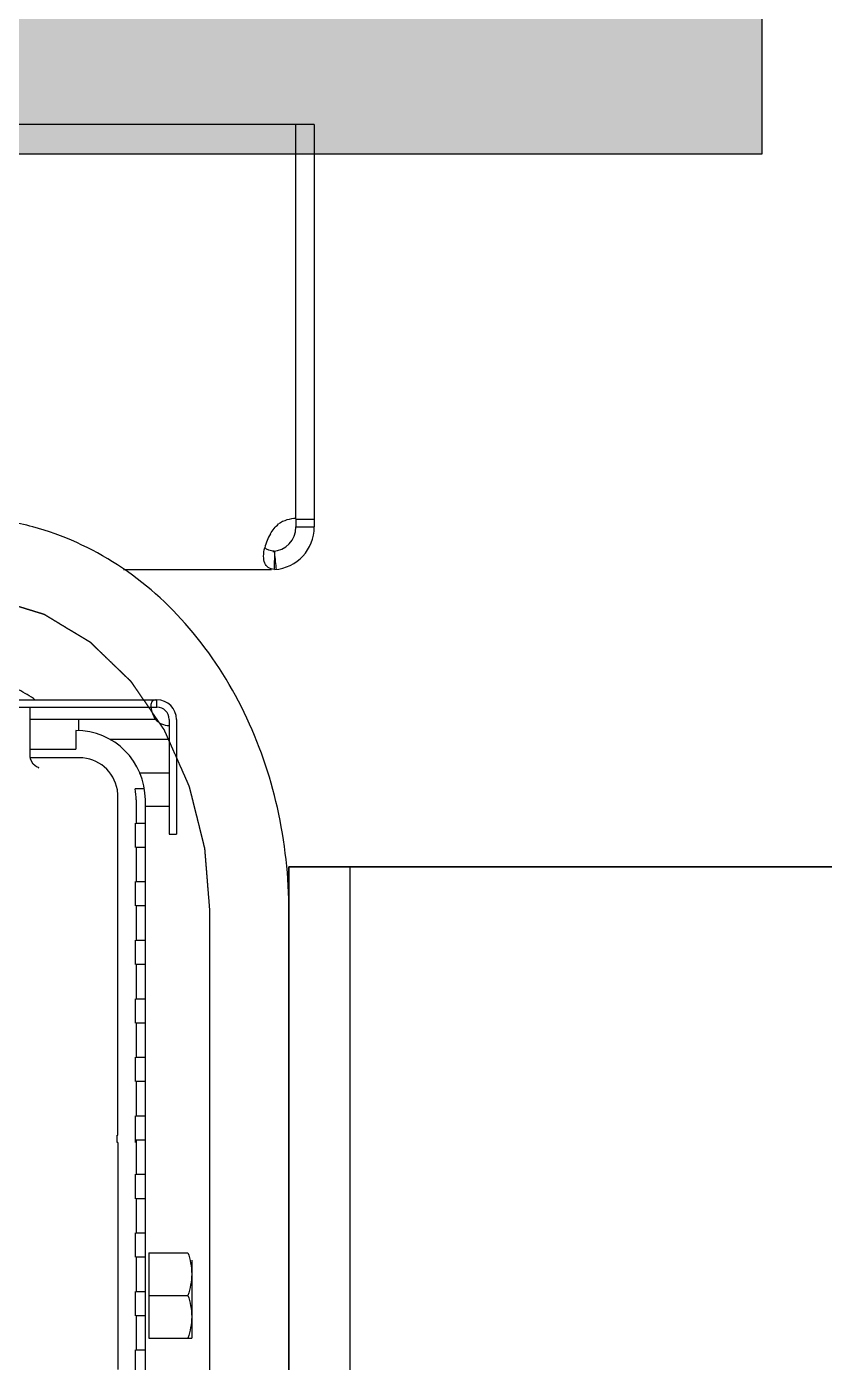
# Model space of a CAD drawing. Header units: millimetres. Extents: x 17886 to 18265, y -8727 to -7321.
# Drawn here: x 18012.84 to 18014.148, y -7647.592 to -7645.402 of the extents above; entities that cross this region are included whole.
import ezdxf

# ---------------------------------------------------------------- set-up
doc = ezdxf.new("R2010")
doc.units = ezdxf.units.MM
doc.linetypes.add('CENTER', pattern=[2, 1.25, -0.25, 0.25, -0.25])
for name, color, linetype in [('2706792_BM04DXF_CONTINUOUS_LINE', 7, 'Continuous'), ('3570569_DXF_CONTINUOUS_LINE', 7, 'Continuous'), ('3884027_DKREDXF_CONTINUOUS_LINE', 7, 'Continuous'), ('DEFAULT_1', 7, 'CENTER')]:
    doc.layers.add(name, color=color, linetype=linetype)

msp = doc.modelspace()

# ---------------------------------------------------------------- hatches: boundary and pattern name
h = msp.add_hatch(color=7)
h.dxf.hatch_style = 1
h.paths.add_polyline_path([(18010.0975, -7644.60393), (18014.04564, -7644.60393), (18014.04564, -7645.61143), (18010.0975, -7645.61143)])

# ---------------------------------------------------------------- linework, layer by layer
msp.add_lwpolyline([(18010.0975, -7644.60393), (18014.04564, -7644.60393), (18014.04564, -7645.61143), (18010.0975, -7645.61143)], close=True)
at = {"color": 1}
for points in [[(18015.91168, -7645.70768), (18015.91168, -7650.70768), (18016.01168, -7650.70768), (18016.01168, -7645.70768), (18015.91168, -7645.70768), (18014.47018, -7646.78018), (18013.27018, -7646.78018), (18013.27018, -7649.88018), (18014.47018, -7649.88018), (18015.91168, -7650.70768)], [(18013.27018, -7646.78018), (18013.37018, -7646.78018), (18013.37018, -7649.88018), (18014.37018, -7649.88018), (18014.37018, -7646.78018), (18014.47018, -7646.78018), (18014.47018, -7649.88018), (18013.27018, -7649.88018), (18013.27018, -7646.78018), (18014.37018, -7646.78018)]]:
    msp.add_lwpolyline(points, dxfattribs=at)
at = {"layer": '2706792_BM04DXF_CONTINUOUS_LINE', "color": 7, "linetype": 'Continuous'}
msp.add_line((18013.27018, -7649.88438), (18013.27018, -7646.85423), dxfattribs=at)
for centre, radius, start, end in [((18012.7305, -7646.66778), 0.46116, 74.93276, 80.14027), ((18012.71381, -7646.70802), 0.24586, 56.02241, 63.62608), ((18012.70577, -7646.72049), 0.2607, 55.5835, 56.08889), ((18012.49161, -7646.85397), 0.77858, 359.98063, 12.69621)]:
    msp.add_arc(centre, radius, start, end, dxfattribs=at)
msp.add_open_spline([(18013.25115, -7646.68285), (18013.22701, -7646.57623), (18013.15493, -7646.42211), (18012.9949, -7646.27926), (18012.89935, -7646.23566), (18012.85038, -7646.22248)], degree=3, knots=[0, 0, 0, 0, 0.5150388, 0.7610616, 1, 1, 1, 1], dxfattribs=at)
at = {"layer": '3570569_DXF_CONTINUOUS_LINE', "color": 7, "linetype": 'Continuous'}
for p, q in [((18013.31168, -7645.56268), (18009.14968, -7645.56268)), ((18013.28168, -7646.20858), (18013.28168, -7645.56268)), ((18013.31168, -7645.56268), (18013.31168, -7646.22268)), ((18013.28168, -7646.20962), (18013.31168, -7646.20962)), ((18013.28168, -7646.22268), (18013.31168, -7646.22268)), ((18013.24644, -7646.26249), (18013.2459, -7646.2923)), ((18013.24168, -7646.29268), (18012.99884, -7646.29268))]:
    msp.add_line(p, q, dxfattribs=at)
at = {"layer": '3570569_DXF_CONTINUOUS_LINE', "color": 3, "linetype": 'Continuous'}
msp.add_line((18013.28168, -7646.20962), (18013.28168, -7646.22268), dxfattribs=at)
at = {"layer": '3570569_DXF_CONTINUOUS_LINE', "color": 7, "linetype": 'Continuous'}
for centre, radius, start, end in [((18013.28362, -7646.26354), 0.055, 92.0214, 123.49287), ((18013.30894, -7646.27552), 0.08074, 148.9192, 166.51367), ((18013.24168, -7646.22268), 0.07, 274.14712, 0), ((18013.7237, -7646.21537), 0.48, 185.62824, 186.02486)]:
    msp.add_arc(centre, radius, start, end, dxfattribs=at)
at = {"layer": '3570569_DXF_CONTINUOUS_LINE', "color": 3, "linetype": 'Continuous'}
msp.add_arc((18013.24168, -7646.22268), 0.04, 273.13172, 0, dxfattribs=at)
at = {"layer": '3570569_DXF_CONTINUOUS_LINE', "color": 7, "linetype": 'Continuous'}
for points in [[(18013.23979, -7646.23384), (18013.24342, -7646.22783), (18013.24793, -7646.22222), (18013.25327, -7646.21768)], [(18013.22862, -7646.27071), (18013.22862, -7646.266), (18013.22933, -7646.26127), (18013.23042, -7646.25669)], [(18013.2305, -7646.28194), (18013.22908, -7646.27842), (18013.22862, -7646.27451), (18013.22862, -7646.27071)], [(18013.23629, -7646.28919), (18013.2337, -7646.2875), (18013.23166, -7646.28481), (18013.2305, -7646.28194)], [(18013.24636, -7646.26575), (18013.24729, -7646.27459), (18013.24831, -7646.28342), (18013.24927, -7646.29226)], [(18013.24591, -7646.2923), (18013.24256, -7646.2919), (18013.23911, -7646.29103), (18013.23629, -7646.28919)]]:
    msp.add_open_spline(points, degree=3, dxfattribs=at)
at = {"layer": '3570569_DXF_CONTINUOUS_LINE', "color": 3, "linetype": 'Continuous'}
msp.add_open_spline([(18013.24597, -7646.26245), (18013.24045, -7646.26205), (18013.23367, -7646.26087), (18013.23055, -7646.2563)], degree=3, dxfattribs=at)
at = {"layer": '3884027_DKREDXF_CONTINUOUS_LINE', "color": 7, "linetype": 'Continuous'}
for p, q in [((18012.21068, -7646.50618), (18013.05368, -7646.50618)), ((18012.21068, -7646.51818), (18013.05368, -7646.51818)), ((18013.05368, -7646.51818), (18013.05368, -7646.50618)), ((18013.05132, -7646.53818), (18012.84568, -7646.53818)), ((18012.92568, -7646.55697), (18012.92568, -7646.53818)), ((18012.92068, -7646.55618), (18012.92068, -7646.58718)), ((18013.07368, -7646.57117), (18012.97709, -7646.57117)), ((18012.84568, -7646.58718), (18012.92068, -7646.58718)), ((18012.92672, -7646.60118), (18012.84568, -7646.60118)), ((18013.03325, -7646.65218), (18013.01803, -7646.65218)), ((18012.98968, -7647.22018), (18012.98968, -7646.66414)), ((18013.01968, -7646.67018), (18013.01968, -7646.70818)), ((18013.01868, -7646.74818), (18013.01868, -7646.70818)), ((18013.01968, -7646.70818), (18013.03468, -7646.70818)), ((18013.03468, -7646.74818), (18013.03468, -7646.70818)), ((18013.01968, -7646.74818), (18013.01968, -7646.80418)), ((18013.03468, -7646.74818), (18013.01968, -7646.74818)), ((18013.01868, -7646.84418), (18013.01868, -7646.80418)), ((18013.01968, -7646.80418), (18013.03468, -7646.80418)), ((18013.03468, -7646.84418), (18013.03468, -7646.80418)), ((18013.01968, -7646.84418), (18013.01968, -7646.90018)), ((18013.03468, -7646.84418), (18013.01968, -7646.84418)), ((18013.01868, -7646.94018), (18013.01868, -7646.90018)), ((18013.01968, -7646.90018), (18013.03468, -7646.90018)), ((18013.03468, -7646.94018), (18013.03468, -7646.90018)), ((18013.01968, -7646.94018), (18013.01968, -7646.99618)), ((18013.03468, -7646.94018), (18013.01968, -7646.94018)), ((18013.01868, -7647.03618), (18013.01868, -7646.99618)), ((18013.01968, -7646.99618), (18013.03468, -7646.99618)), ((18013.03468, -7647.03618), (18013.03468, -7646.99618)), ((18013.01968, -7647.03618), (18013.01968, -7647.09218)), ((18013.03468, -7647.03618), (18013.01968, -7647.03618)), ((18013.01868, -7647.13218), (18013.01868, -7647.09218)), ((18013.01968, -7647.09218), (18013.03468, -7647.09218)), ((18013.03468, -7647.13218), (18013.03468, -7647.09218)), ((18013.01968, -7647.13218), (18013.01968, -7647.18818)), ((18013.03468, -7647.13218), (18013.01968, -7647.13218)), ((18013.01868, -7647.23218), (18013.01868, -7647.18818)), ((18013.01968, -7647.18818), (18013.03468, -7647.18818)), ((18013.03468, -7647.22818), (18013.03468, -7647.18818)), ((18012.98839, -7647.23218), (18012.98839, -7647.22018)), ((18012.98839, -7647.22018), (18012.98968, -7647.22018)), ((18013.01968, -7647.22818), (18013.01968, -7647.28418)), ((18013.03468, -7647.22818), (18013.01968, -7647.22818)), ((18012.98968, -7647.23218), (18012.98839, -7647.23218)), ((18012.98968, -7647.23218), (18012.98968, -7647.60418)), ((18013.01868, -7647.32418), (18013.01868, -7647.28418)), ((18013.01968, -7647.28418), (18013.03468, -7647.28418)), ((18013.03468, -7647.32418), (18013.03468, -7647.28418)), ((18013.01968, -7647.32418), (18013.01968, -7647.38018)), ((18013.03468, -7647.32418), (18013.01968, -7647.32418)), ((18013.01868, -7647.42018), (18013.01868, -7647.38018)), ((18013.01968, -7647.38018), (18013.03468, -7647.38018)), ((18013.03468, -7647.42018), (18013.03468, -7647.38018)), ((18013.01968, -7647.42018), (18013.01968, -7647.47618)), ((18013.03468, -7647.42018), (18013.01968, -7647.42018)), ((18013.04068, -7647.41268), (18013.04068, -7647.55268)), ((18013.01868, -7647.51618), (18013.01868, -7647.47618)), ((18013.01968, -7647.47618), (18013.03468, -7647.47618)), ((18013.03468, -7647.51618), (18013.03468, -7647.47618)), ((18013.01968, -7647.51618), (18013.01968, -7647.57218)), ((18013.03468, -7647.51618), (18013.01968, -7647.51618)), ((18013.01868, -7647.61618), (18013.01868, -7647.57218)), ((18013.01968, -7647.57218), (18013.03468, -7647.57218)), ((18013.03468, -7647.61218), (18013.03468, -7647.57218))]:
    msp.add_line(p, q, dxfattribs=at)
at = {"layer": '3884027_DKREDXF_CONTINUOUS_LINE', "color": 6, "linetype": 'Continuous'}
for p, q in [((18012.84568, -7646.59859), (18012.84568, -7646.51818)), ((18013.07368, -7646.53818), (18013.07368, -7646.72618)), ((18013.08568, -7646.53818), (18013.08568, -7646.72618)), ((18012.84634, -7646.60364), (18012.84568, -7646.59859)), ((18012.85051, -7646.61155), (18012.84634, -7646.60364)), ((18013.07368, -7646.6262), (18013.02464, -7646.6262)), ((18013.03468, -7646.70818), (18013.03468, -7646.67018)), ((18013.07368, -7646.68118), (18013.03468, -7646.68118)), ((18013.07368, -7646.72618), (18013.08568, -7646.72618)), ((18013.03468, -7646.80418), (18013.03468, -7646.74818)), ((18013.03468, -7646.90018), (18013.03468, -7646.84418)), ((18013.03468, -7646.99618), (18013.03468, -7646.94018)), ((18013.03468, -7647.09218), (18013.03468, -7647.03618)), ((18013.03468, -7647.18818), (18013.03468, -7647.13218)), ((18013.03468, -7647.28418), (18013.03468, -7647.22818)), ((18013.03468, -7647.38018), (18013.03468, -7647.32418)), ((18013.03468, -7647.47618), (18013.03468, -7647.42018)), ((18013.04068, -7647.41268), (18013.10443, -7647.41268)), ((18013.11068, -7647.42484), (18013.11068, -7647.55268)), ((18013.04068, -7647.48268), (18013.10443, -7647.48268)), ((18013.03468, -7647.57218), (18013.03468, -7647.51618)), ((18013.04068, -7647.55268), (18013.11068, -7647.55268))]:
    msp.add_line(p, q, dxfattribs=at)
msp.add_lwpolyline([(18012.85889, -7646.61732), (18012.8599, -7646.61747), (18012.85936, -7646.61733), (18012.85601, -7646.61596), (18012.85051, -7646.61155)], dxfattribs=at)
msp.add_arc((18013.05368, -7646.53818), 0.032, 0, 90, dxfattribs=at)
at = {"layer": '3884027_DKREDXF_CONTINUOUS_LINE', "color": 7, "linetype": 'Continuous'}
for centre, radius, start, end in [((18013.05368, -7646.53818), 0.02, 0, 90), ((18013.07368, -7646.51818), 0.03, 221.81031, 270), ((18012.92068, -7646.67018), 0.114, 0, 90), ((18012.92674, -7646.66412), 0.06294, 9.474, 90.01528), ((18012.92661, -7646.66414), 0.06307, 4.73649, 9.47414), ((18012.92665, -7646.66414), 0.06303, 0.00317, 4.74001), ((18012.92068, -7646.67018), 0.099, 0, 10.47568)]:
    msp.add_arc(centre, radius, start, end, dxfattribs=at)
msp.add_open_spline([(18013.04398, -7646.51217), (18013.04381, -7646.51306), (18013.04363, -7646.51502), (18013.04371, -7646.51698), (18013.0438, -7646.51803)], degree=3, knots=[0, 0, 0, 0, 0.4654265, 1, 1, 1, 1], dxfattribs=at)
for points in [[(18013.0438, -7646.51803), (18013.04414, -7646.52167), (18013.04506, -7646.52529), (18013.04635, -7646.52871)], [(18013.05132, -7646.50618), (18013.04816, -7646.50618), (18013.04457, -7646.50906), (18013.04398, -7646.51217)], [(18013.04635, -7646.52871), (18013.04761, -7646.53205), (18013.04926, -7646.53527), (18013.05132, -7646.53818)]]:
    msp.add_open_spline(points, degree=3, dxfattribs=at)
at = {"layer": '3884027_DKREDXF_CONTINUOUS_LINE', "color": 6, "linetype": 'Continuous'}
for points in [[(18013.10443, -7647.41268), (18013.10818, -7647.42392), (18013.11068, -7647.43582), (18013.11068, -7647.44768)], [(18013.11068, -7647.44768), (18013.11068, -7647.45953), (18013.10818, -7647.47143), (18013.10443, -7647.48268)], [(18013.10443, -7647.48268), (18013.10818, -7647.49392), (18013.11068, -7647.50582), (18013.11068, -7647.51768)], [(18013.11068, -7647.51768), (18013.11068, -7647.52953), (18013.10818, -7647.54143), (18013.10443, -7647.55268)]]:
    msp.add_open_spline(points, degree=3, dxfattribs=at)
at = {"layer": 'DEFAULT_1', "color": 2, "linetype": 'CENTER'}
msp.add_line((18013.14068, -7649.88438), (18013.14068, -7646.85423), dxfattribs=at)
msp.add_open_spline([(18013.14068, -7646.85423), (18013.14008, -7646.84664), (18013.13916, -7646.83524), (18013.13794, -7646.82005), (18013.13703, -7646.80866), (18013.13627, -7646.79917), (18013.13566, -7646.79157), (18013.1352, -7646.78588), (18013.13475, -7646.78018), (18013.13429, -7646.77448), (18013.13391, -7646.76974), (18013.13361, -7646.76594), (18013.13338, -7646.76309), (18013.13315, -7646.76024), (18013.13296, -7646.75787), (18013.13281, -7646.75597), (18013.13269, -7646.75455), (18013.1326, -7646.75336), (18013.13252, -7646.75241), (18013.13246, -7646.7517), (18013.13242, -7646.75111), (18013.13238, -7646.75063), (18013.13236, -7646.75036), (18013.13234, -7646.75019), (18013.13234, -7646.75007), (18013.13229, -7646.74992), (18013.13225, -7646.74975), (18013.13217, -7646.7494), (18013.13198, -7646.74865), (18013.13169, -7646.74749), (18013.13135, -7646.7461), (18013.131, -7646.74472), (18013.13054, -7646.74286), (18013.12996, -7646.74055), (18013.12927, -7646.73777), (18013.12835, -7646.73407), (18013.1272, -7646.72944), (18013.12582, -7646.72389), (18013.12397, -7646.71648), (18013.12167, -7646.70722), (18013.11937, -7646.69797), (18013.11752, -7646.69056), (18013.11614, -7646.68501), (18013.11476, -7646.67945), (18013.11337, -7646.6739), (18013.11199, -7646.66834), (18013.11084, -7646.66372), (18013.10992, -7646.66001), (18013.10934, -7646.6577), (18013.10888, -7646.65585), (18013.10854, -7646.65446), (18013.10819, -7646.65307), (18013.1079, -7646.65191), (18013.10767, -7646.65099), (18013.1075, -7646.65029), (18013.10736, -7646.64971), (18013.10724, -7646.64925), (18013.10717, -7646.64896), (18013.10711, -7646.64873), (18013.10708, -7646.6486), (18013.10706, -7646.64851), (18013.10703, -7646.64846), (18013.10699, -7646.64837), (18013.10691, -7646.64818), (18013.10679, -7646.64792), (18013.10661, -7646.6475), (18013.10637, -7646.64697), (18013.106, -7646.64612), (18013.10553, -7646.64506), (18013.10478, -7646.64337), (18013.10384, -7646.64125), (18013.10272, -7646.63871), (18013.10159, -7646.63617), (18013.10047, -7646.63363), (18013.09897, -7646.63025), (18013.09709, -7646.62602), (18013.09409, -7646.61924), (18013.09034, -7646.61078), (18013.08584, -7646.60062), (18013.08209, -7646.59216), (18013.07909, -7646.58539), (18013.07684, -7646.58031), (18013.0746, -7646.57523), (18013.07272, -7646.571), (18013.07122, -7646.56761), (18013.0701, -7646.56507), (18013.06897, -7646.56253), (18013.06803, -7646.56042), (18013.06738, -7646.55893), (18013.067, -7646.55809), (18013.06672, -7646.55745), (18013.06644, -7646.55682), (18013.06621, -7646.55629), (18013.06604, -7646.55592), (18013.06596, -7646.55573), (18013.06591, -7646.55563), (18013.06585, -7646.55554), (18013.06577, -7646.55543), (18013.06565, -7646.55525), (18013.06549, -7646.55502), (18013.06531, -7646.55475), (18013.06506, -7646.55439), (18013.06463, -7646.55376), (18013.06401, -7646.55286), (18013.06327, -7646.55178), (18013.06253, -7646.5507), (18013.06179, -7646.54962), (18013.0608, -7646.54818), (18013.05956, -7646.54638), (18013.05808, -7646.54422), (18013.0561, -7646.54134), (18013.05363, -7646.53774), (18013.05067, -7646.53342), (18013.0477, -7646.5291), (18013.04375, -7646.52333), (18013.03881, -7646.51613), (18013.03387, -7646.50893), (18013.02991, -7646.50317), (18013.02695, -7646.49885), (18013.02398, -7646.49453), (18013.02151, -7646.49093), (18013.01954, -7646.48804), (18013.01805, -7646.48588), (18013.01682, -7646.48408), (18013.01583, -7646.48264), (18013.01509, -7646.48156), (18013.01435, -7646.48048), (18013.01361, -7646.4794), (18013.01299, -7646.4785), (18013.01256, -7646.47787), (18013.01231, -7646.47751), (18013.01212, -7646.47724), (18013.01197, -7646.47702), (18013.01185, -7646.47684), (18013.01177, -7646.47673), (18013.01171, -7646.47663), (18013.01163, -7646.47656), (18013.0115, -7646.47643), (18013.01123, -7646.47617), (18013.01085, -7646.47581), (18013.01039, -7646.47536), (18013.00994, -7646.47492), (18013.00933, -7646.47434), (18013.00826, -7646.47331), (18013.00674, -7646.47184), (18013.00491, -7646.47007), (18013.00308, -7646.46831), (18013.00064, -7646.46595), (18012.9976, -7646.46301), (18012.99394, -7646.45948), (18012.99028, -7646.45595), (18012.98541, -7646.45125), (18012.97931, -7646.44537), (18012.972, -7646.43831), (18012.9659, -7646.43243), (18012.96103, -7646.42772), (18012.95798, -7646.42478), (18012.95554, -7646.42243), (18012.95371, -7646.42066), (18012.95189, -7646.4189), (18012.95006, -7646.41713), (18012.94853, -7646.41566), (18012.94731, -7646.41449), (18012.94655, -7646.41375), (18012.94594, -7646.41316), (18012.94556, -7646.4128), (18012.94526, -7646.4125), (18012.94507, -7646.41232), (18012.94493, -7646.41219), (18012.94487, -7646.41212), (18012.94483, -7646.41209), (18012.94478, -7646.41206), (18012.94473, -7646.41203), (18012.94464, -7646.41198), (18012.94449, -7646.41189), (18012.94428, -7646.41176), (18012.94393, -7646.41155), (18012.9435, -7646.41129), (18012.94298, -7646.41097), (18012.94229, -7646.41055), (18012.94142, -7646.41003), (18012.94039, -7646.40941), (18012.93935, -7646.40878), (18012.93797, -7646.40794), (18012.93624, -7646.4069), (18012.93416, -7646.40564), (18012.93209, -7646.40439), (18012.92932, -7646.40272), (18012.92586, -7646.40063), (18012.92172, -7646.39812), (18012.91757, -7646.39562), (18012.91342, -7646.39311), (18012.90788, -7646.38977), (18012.90097, -7646.38559), (18012.89405, -7646.38141), (18012.88852, -7646.37806), (18012.88437, -7646.37556), (18012.88091, -7646.37347), (18012.87815, -7646.3718), (18012.87607, -7646.37054), (18012.87434, -7646.3695), (18012.87296, -7646.36866), (18012.87192, -7646.36804), (18012.87106, -7646.36751), (18012.87037, -7646.3671), (18012.86994, -7646.36683), (18012.86959, -7646.36663), (18012.86937, -7646.3665), (18012.8692, -7646.36639), (18012.86907, -7646.36631), (18012.86897, -7646.36624), (18012.86887, -7646.36622), (18012.86878, -7646.36619), (18012.86866, -7646.36615), (18012.86848, -7646.36609), (18012.86824, -7646.36602), (18012.86796, -7646.36594), (18012.86759, -7646.36582), (18012.86713, -7646.36568), (18012.86638, -7646.36545), (18012.86545, -7646.36516), (18012.86434, -7646.36482), (18012.86285, -7646.36436), (18012.86099, -7646.36378), (18012.85876, -7646.36309), (18012.85652, -7646.3624), (18012.85355, -7646.36148), (18012.84982, -7646.36033), (18012.84536, -7646.35896), (18012.84089, -7646.35758), (18012.83643, -7646.3562), (18012.83048, -7646.35436), (18012.82303, -7646.35206), (18012.8141, -7646.3493), (18012.8022, -7646.34562), (18012.79327, -7646.34287), (18012.78731, -7646.34103)], degree=3, knots=[0, 0, 0, 0, 0.03125, 0.046875, 0.0625, 0.078125, 0.0859375, 0.09375, 0.1015625, 0.109375, 0.1171875, 0.1210938, 0.125, 0.1289062, 0.1328125, 0.1347656, 0.1367188, 0.1386719, 0.1396484, 0.140625, 0.1416016, 0.1420898, 0.1425781, 0.1427002, 0.1428223, 0.1430664, 0.1433105, 0.1435547, 0.1445312, 0.1464844, 0.1484375, 0.1503906, 0.1523438, 0.15625, 0.1601562, 0.1640625, 0.171875, 0.1796875, 0.1875, 0.203125, 0.21875, 0.2265625, 0.234375, 0.2421875, 0.25, 0.2578125, 0.265625, 0.2695312, 0.2734375, 0.2753906, 0.2773438, 0.2792969, 0.28125, 0.2822266, 0.2832031, 0.2841797, 0.284668, 0.2851562, 0.2854004, 0.2856445, 0.2857056, 0.2857666, 0.2858887, 0.2861328, 0.2866211, 0.2871094, 0.2880859, 0.2890625, 0.2910156, 0.2929688, 0.296875, 0.3007812, 0.3046875, 0.3085938, 0.3125, 0.3203125, 0.328125, 0.34375, 0.359375, 0.375, 0.3828125, 0.390625, 0.3984375, 0.40625, 0.4101562, 0.4140625, 0.4179688, 0.421875, 0.4238281, 0.4248047, 0.4257812, 0.4267578, 0.4277344, 0.4282227, 0.4284668, 0.4285889, 0.4287109, 0.4289551, 0.4291992, 0.4296875, 0.4301758, 0.4306641, 0.4316406, 0.4335938, 0.4355469, 0.4375, 0.4394531, 0.4414062, 0.4453125, 0.4492188, 0.453125, 0.4609375, 0.46875, 0.4765625, 0.484375, 0.5, 0.515625, 0.5234375, 0.53125, 0.5390625, 0.546875, 0.5507812, 0.5546875, 0.5585938, 0.5605469, 0.5625, 0.5644531, 0.5664062, 0.5683594, 0.5693359, 0.5698242, 0.5703125, 0.5708008, 0.5710449, 0.5712891, 0.5714111, 0.5715332, 0.5717773, 0.5722656, 0.5732422, 0.5742188, 0.5751953, 0.5761719, 0.578125, 0.5820312, 0.5859375, 0.5898438, 0.59375, 0.6015625, 0.609375, 0.6171875, 0.625, 0.640625, 0.65625, 0.671875, 0.6796875, 0.6875, 0.6914062, 0.6953125, 0.6992188, 0.703125, 0.7070312, 0.7089844, 0.7109375, 0.7119141, 0.7128906, 0.7133789, 0.7138672, 0.7141113, 0.7142334, 0.7142944, 0.7143555, 0.7144775, 0.7145996, 0.7148438, 0.715332, 0.7158203, 0.7167969, 0.7177734, 0.71875, 0.7207031, 0.7226562, 0.7246094, 0.7265625, 0.7304688, 0.734375, 0.7382812, 0.7421875, 0.75, 0.7578125, 0.765625, 0.7734375, 0.78125, 0.796875, 0.8125, 0.8203125, 0.828125, 0.8359375, 0.8398438, 0.84375, 0.8476562, 0.8496094, 0.8515625, 0.8535156, 0.8544922, 0.8554688, 0.855957, 0.8564453, 0.8566895, 0.8569336, 0.8571777, 0.8572998, 0.8574219, 0.857666, 0.8579102, 0.8583984, 0.8588867, 0.859375, 0.8603516, 0.8613281, 0.8632812, 0.8652344, 0.8671875, 0.8710938, 0.875, 0.8789062, 0.8828125, 0.890625, 0.8984375, 0.90625, 0.9140625, 0.921875, 0.9375, 0.953125, 0.96875, 1, 1, 1, 1], dxfattribs=at)

doc.saveas('drawing.dxf')
